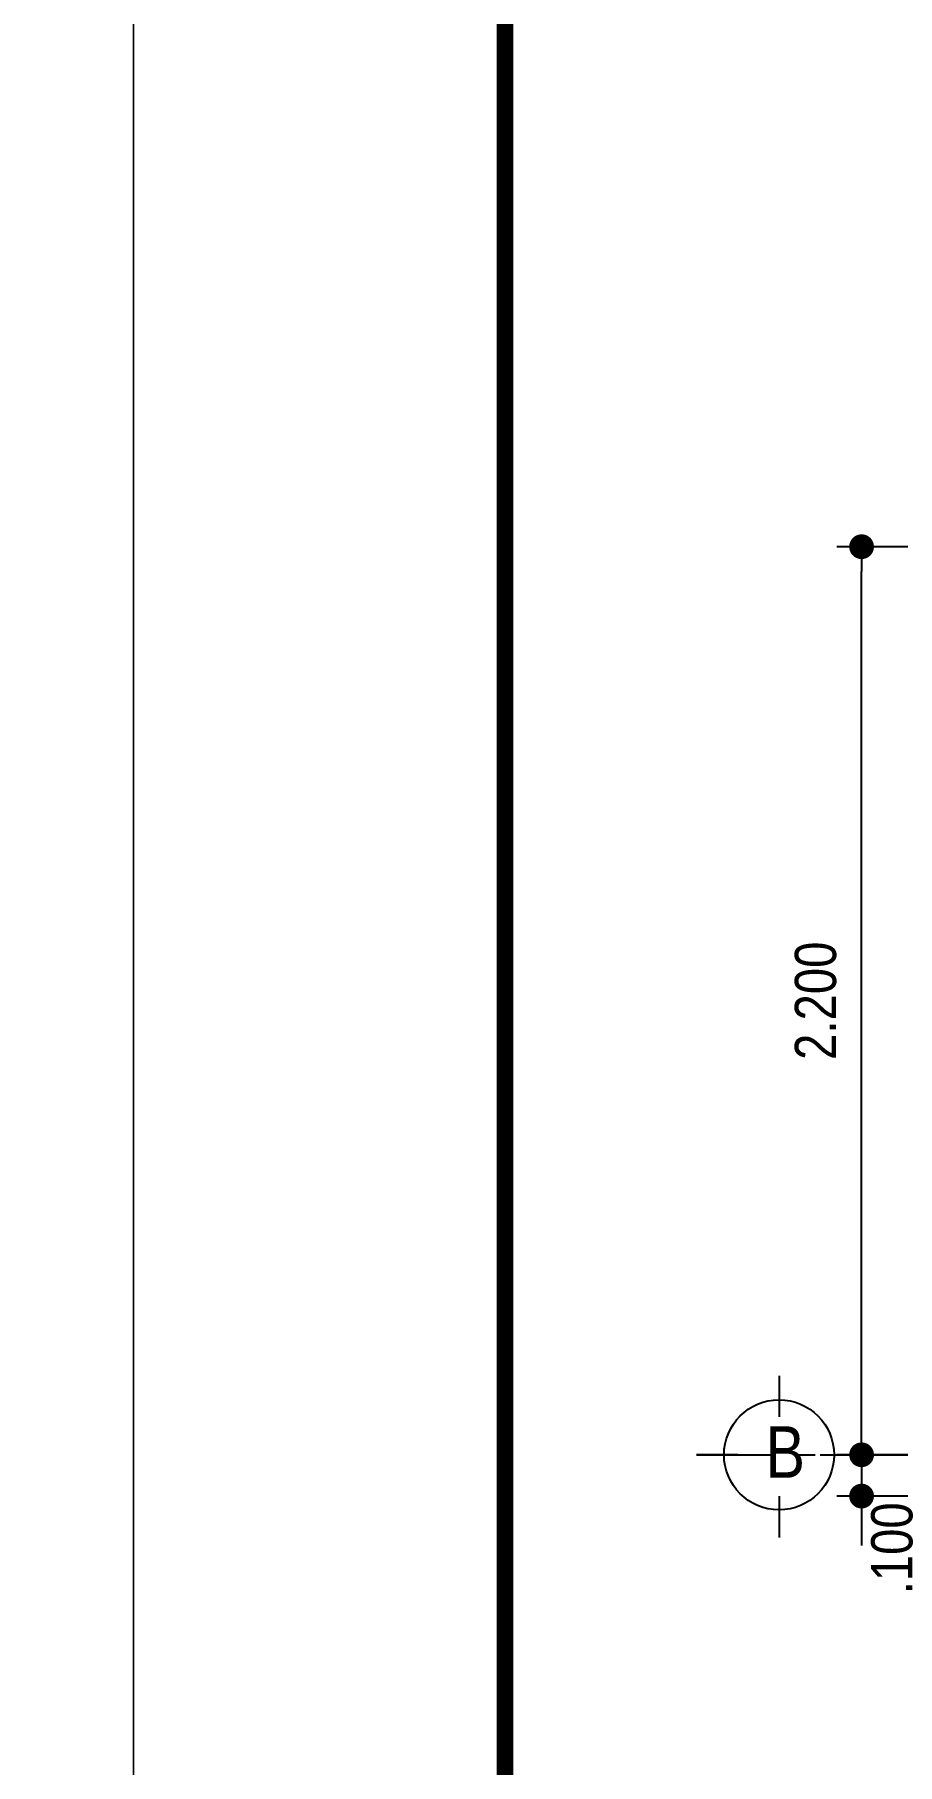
# Model space of a CAD drawing. Header units: millimetres. Extents: x 100 to 288, y -65 to 177.
# Drawn here: x 161.27 to 165.45, y 101.81 to 110.19 of the extents above; entities that cross this region are included whole.
import ezdxf

# ---------------------------------------------------------------- set-up
doc = ezdxf.new("R2010")
doc.units = ezdxf.units.MM
doc.header["$LTSCALE"] = 0.3
doc.header["$MEASUREMENT"] = 0
doc.header["$PDMODE"] = 2
doc.linetypes.add('CENTER', pattern=[2, 1.25, -0.25, 0.25, -0.25])
doc.layers.get('0').update_dxf_attribs({"linetype": 'CONTINUOUS', "lineweight": 13})
doc.layers.get('DEFPOINTS').update_dxf_attribs({"linetype": 'CONTINUOUS', "lineweight": 13})
for name, color, linetype in [('CHU', 3, 'CONTINUOUS'), ('HATCH', 8, 'CONTINUOUS'), ('LAYER 1', 1, 'CONTINUOUS'), ('LAYER1', 1, 'CONTINUOUS'), ('LAYER7', 7, 'CONTINUOUS')]:
    doc.layers.add(name, color=color, linetype=linetype)
doc.styles.add('HELVE-KT', font='VHELVCN.TTF')
doc.dimstyles.new('1-50', dxfattribs={"dimtxt": 0.2, "dimasz": 0.12, "dimexe": 0.12, "dimexo": 0.2, "dimgap": 0.12, "dimtad": 1, "dimdec": 3, "dimlfac": 0.5, "dimzin": 4, "dimdsep": 46, "dimtxsty": 'HELVE-KT', "dimblk1": 'DOT', "dimblk2": 'DOT', "dimsah": 1, "dimcen": -0.18, "dimadec": 3, "dimazin": 0, "dimtfac": 1, "dimtdec": 3, "dimtmove": 2, "dimatfit": 3, "dimldrblk": 'DOT', "dimfxl": 0, "dimtolj": 1, "dimtzin": 4, "dimarcsym": 0})

# ---------------------------------------------------------------- blocks, each defined once
blk = doc.blocks.new('_DOT')
at = {"color": 0, "linetype": 'ByBlock'}
blk.add_line((-0.5, 0), (-1, 0), dxfattribs=at)
at = {"color": 0, "linetype": 'ByBlock', "const_width": 0.5}
blk.add_lwpolyline([(-0.25, 0, 1), (0.25, 0, 1)], format="xyb", close=True, dxfattribs=at)
blk = doc.blocks.new('*D176')
at = {"layer": 'DEFPOINTS', "color": 0, "lineweight": -2, "ltscale": 5}
for p in [(165.2770822784595, 107.7096491680261), (165.921223416074, 107.7096491680261), (165.921223416074, 103.3096491680028)]:
    blk.add_point(p, dxfattribs=at)
at = {"layer": 'LAYER 1', "color": 0, "lineweight": -2, "ltscale": 5}
for p, q in [((165.721223416074, 107.7096491680261), (165.1570822784595, 107.7096491680261)), ((165.2770822784595, 103.4296491680028), (165.2770822784595, 107.5896491680261)), ((165.721223416074, 103.3096491680028), (165.1570822784595, 103.3096491680028))]:
    blk.add_line(p, q, dxfattribs=at)
at = {"layer": 'LAYER 1', "color": 0, "lineweight": -2, "ltscale": 5, "xscale": 0.12, "yscale": 0.12, "zscale": 0.12}
for p, rotation in [((165.2770822784595, 107.7096491680261), 90), ((165.2770822784595, 103.3096491680028), 270)]:
    blk.add_blockref('_DOT', p, dxfattribs=dict(at, rotation=rotation))
at = {"layer": 'LAYER 1', "color": 0, "ltscale": 5, "insert": (165.0549489451261, 105.5096491680145), "char_height": 0.2, "attachment_point": 5, "rotation": 90, "style": 'HELVE-KT'}
blk.add_mtext('\\A1;2.200', dxfattribs=at)
blk = doc.blocks.new('*D181')
at = {"layer": 'DEFPOINTS', "color": 0, "lineweight": -2, "ltscale": 5}
for p in [(165.921223416074, 103.3096491680028), (165.2770822784595, 103.1096491680494), (165.921223416074, 103.1096491680494)]:
    blk.add_point(p, dxfattribs=at)
at = {"layer": 'LAYER 1', "color": 0, "lineweight": -2, "ltscale": 5}
for p, q in [((165.2770822784595, 103.4296491680028), (165.2770822784595, 103.5496491680028)), ((165.721223416074, 103.3096491680028), (165.1570822784595, 103.3096491680028)), ((165.2770822784595, 103.3096491680028), (165.2770822784595, 103.1096491680494)), ((165.721223416074, 103.1096491680494), (165.1570822784595, 103.1096491680494)), ((165.2770822784595, 102.9896491680494), (165.2770822784595, 102.8696491680494))]:
    blk.add_line(p, q, dxfattribs=at)
at = {"layer": 'LAYER 1', "color": 0, "lineweight": -2, "ltscale": 5, "xscale": 0.12, "yscale": 0.12, "zscale": 0.12}
for p, rotation in [((165.2770822784595, 103.3096491680028), 270), ((165.2770822784595, 103.1096491680494), 90)]:
    blk.add_blockref('_DOT', p, dxfattribs=dict(at, rotation=rotation))
at = {"layer": 'LAYER 1', "color": 0, "ltscale": 5, "insert": (165.4248668167355, 102.8565453449394), "char_height": 0.2, "attachment_point": 5, "rotation": 90, "style": 'HELVE-KT'}
blk.add_mtext('\\A1;.100', dxfattribs=at)

msp = doc.modelspace()

# ---------------------------------------------------------------- linework, layer by layer
at = {"layer": 'CHU'}
for points in [[(164.8770822784653, 103.6929825013051), (164.8770822784653, 103.4929825013517)], [(164.6770822784537, 103.3096491680028), (164.4770822784711, 103.3096491680028)], [(165.0770822784624, 103.3096491680028), (165.2770822784595, 103.3096491680028)], [(164.8770822784653, 103.1096491680494), (164.8770822784653, 102.9096491679795)]]:
    msp.add_lwpolyline(points, dxfattribs=at)
msp.add_circle((164.8770822784653, 103.3096491680028), 0.2666666666666667, dxfattribs=at)
at = {"layer": 'DEFPOINTS', "linetype": 'Continuous', "ltscale": 0.08}
for points in [[(119.7488477759697, 87.74536220474533), (161.7488477759697, 87.74536220474533), (161.7488477759697, 117.445362204757), (119.7488477759697, 117.445362204757)], [(161.7488477759697, 87.74536220474533), (203.7488477759697, 87.74536220474533), (203.7488477759697, 117.445362204757), (161.7488477759697, 117.445362204757)]]:
    msp.add_lwpolyline(points, close=True, dxfattribs=at)
at = {"layer": 'HATCH', "linetype": 'CENTER'}
msp.add_lwpolyline([(164.4770822784711, 103.3096491680028), (171.463828929548, 103.3096491680028)], dxfattribs=at)
at = {"layer": 'LAYER7', "linetype": 'Continuous', "const_width": 0.08}
msp.add_lwpolyline([(202.7488477759697, 116.482815388312), (163.5488477759726, 116.482815388312), (163.5488477759726, 88.7079090212485), (202.7488477759697, 88.7079090212485)], close=True, dxfattribs=at)

# ---------------------------------------------------------------- texts
at = {"layer": 'LAYER1', "linetype": 'Continuous', "ltscale": 0.05, "insert": (164.8119056567601, 103.4481921706595), "char_height": 0.25, "width": 13.09733333333333, "attachment_point": 1, "style": 'HELVE-KT'}
msp.add_mtext('B', dxfattribs=at)

# ---------------------------------------------------------------- dimensions: what is measured, and where the dimension line sits
at = {"layer": 'LAYER 1', "ltscale": 5}
dim = msp.add_linear_dim(base=(165.2770822784595, 107.7096491680261), p1=(165.921223416074, 103.3096491680028), p2=(165.921223416074, 107.7096491680261), angle=90, dimstyle='1-50', dxfattribs=at)
dim.commit()
dim.dimension.update_dxf_attribs({"geometry": '*D176', "text_midpoint": (165.0549489451261, 105.5096491680145)})
dim = msp.add_linear_dim(base=(165.2770822784595, 103.1096491680494), p1=(165.921223416074, 103.3096491680028), p2=(165.921223416074, 103.1096491680494), angle=90, dimstyle='1-50', dxfattribs=at)
dim.commit()
dim.dimension.update_dxf_attribs({"geometry": '*D181', "text_midpoint": (165.4248668167355, 102.8565453449394), "dimtype": 160})

doc.saveas('drawing.dxf')
